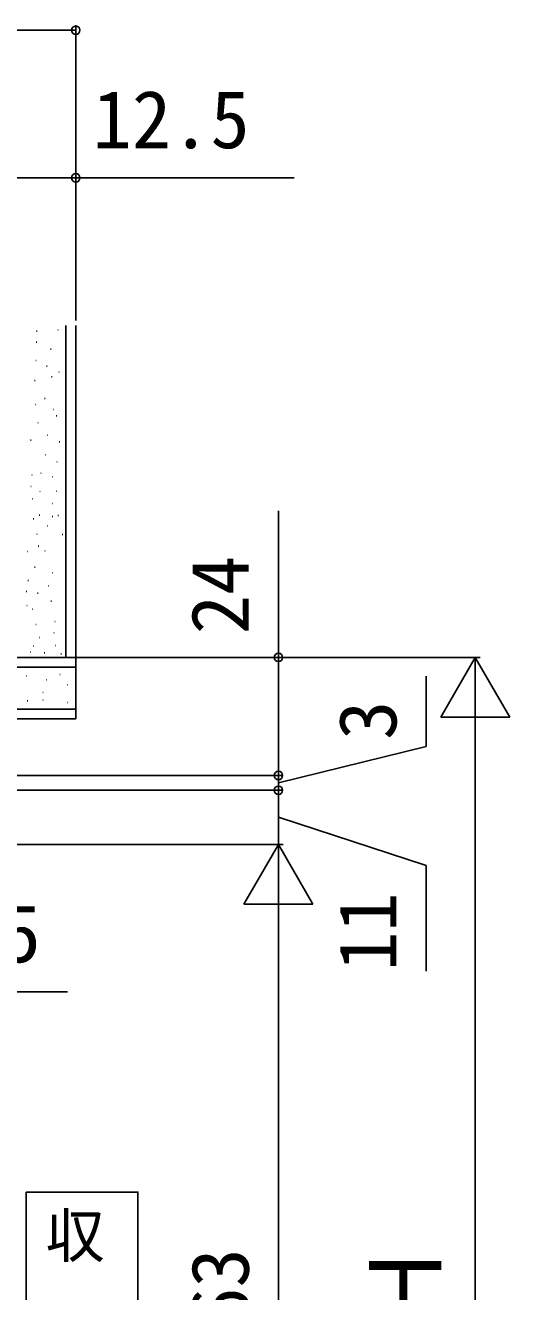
# Model space of a CAD drawing. Units: millimetres, scale not verified. Extents: x -700 to 700, y -1045 to 1039.
# Drawn here: x -126.2 to -27.8, y -169.5 to 87.9 of the extents above; entities that cross this region are included whole.
import ezdxf
from ezdxf.enums import TextEntityAlignment as Align

# ---------------------------------------------------------------- set-up
doc = ezdxf.new("R2010")
doc.units = ezdxf.units.MM
doc.header["$LTSCALE"] = 6
for name, color, linetype in [('0-2_USER1', 3, 'Continuous'), ('0-7_YKK_D', 6, 'Continuous'), ('0-9_YSS_K', 3, 'Continuous')]:
    doc.layers.add(name, color=color, linetype=linetype)
doc.styles.add('ＭＳ ゴシック', font='')
doc.styles.get('ＭＳ ゴシック').set_extended_font_data('MS Gothic')

msp = doc.modelspace()

# ---------------------------------------------------------------- linework, layer by layer
at = {"layer": '0-2_USER1'}
msp.add_lwpolyline([(-126.04, -149.27), (-103.356, -149.27), (-103.356, -236.905), (-126.04, -236.905)], close=True, dxfattribs=at)
at = {"layer": '0-7_YKK_D'}
for p, q in [((-116, 27.882), (-116, 87.882)), ((-246, 86.882), (-116, 86.882)), ((-116, 27.882), (-116, 57.882)), ((-155, -40.6), (-73.809, -40.6)), ((-155, -40.6), (-33.809, -40.6)), ((-34.809, -40.6), (-41.809, -52.724)), ((-34.809, -40.6), (-27.809, -52.724)), ((-34.809, -40.6), (-34.809, -64.849)), ((-41.809, -52.724), (-27.809, -52.724)), ((-34.809, -54.6), (-34.809, -281.6)), ((-74.809, -64.6), (-74.809, -61.2)), ((-157, -64.6), (-73.809, -64.6)), ((-157, -64.6), (-73.809, -64.6)), ((-74.809, -64.6), (-74.809, -67.6)), ((-74.809, -64.6), (-74.809, -67.6)), ((-190.207, -67.6), (-73.809, -67.6)), ((-190.207, -67.6), (-73.809, -67.6)), ((-74.809, -67.6), (-74.809, -71)), ((-74.809, -67.6), (-74.809, -78.6)), ((-189, -78.6), (-73.809, -78.6)), ((-189, -78.6), (-73.809, -78.6)), ((-74.809, -78.6), (-81.809, -90.724)), ((-74.809, -78.6), (-67.809, -90.724)), ((-74.809, -78.6), (-74.809, -102.849)), ((-81.809, -90.724), (-67.809, -90.724)), ((-74.809, -92.6), (-74.809, -257.5)), ((-155.5, -108.6), (-117.7, -108.6))]:
    msp.add_line(p, q, dxfattribs=at)
for points in [[(-128.5, 56.882), (-116, 56.882), (-71.6, 56.882)], [(-74.809, -64.6), (-74.809, -40.6), (-74.809, -10.836)], [(-74.809, -66.1), (-44.809, -58.683), (-44.809, -44.41)], [(-74.809, -73.1), (-44.809, -82.931), (-44.809, -104.386)]]:
    msp.add_lwpolyline(points, dxfattribs=at)
for centre in [(-116, 86.882), (-116, 56.882), (-74.809, -40.6), (-74.809, -64.6), (-74.809, -64.6), (-74.809, -67.6), (-74.809, -67.6)]:
    msp.add_circle(centre, 0.85, dxfattribs=at)
at = {"layer": '0-9_YSS_K'}
for p, q in [((-123.966, 25.747), (-123.866, 25.747)), ((-119.653, 25.998), (-119.553, 25.998)), ((-118, -40.6), (-118, 26.882)), ((-116, -40.6), (-116, 26.882)), ((-124.016, 23.491), (-123.916, 23.491)), ((-121.108, 22.037), (-121.008, 22.037)), ((-124.117, 19.731), (-124.017, 19.731)), ((-121.91, 18.578), (-121.81, 18.578)), ((-121.91, 18.578), (-121.81, 18.578)), ((-124.368, 15.655), (-124.268, 15.655)), ((-120.907, 16.457), (-120.807, 16.457)), ((-119.453, 17.409), (-119.353, 17.409)), ((-124.267, 10.792), (-124.167, 10.792)), ((-122.312, 11.995), (-122.212, 11.995)), ((-120.606, 9.789), (-120.506, 9.789)), ((-119.954, 8.536), (-119.854, 8.536)), ((-123.716, 7.082), (-123.616, 7.082)), ((-125.169, 3.552), (-125.069, 3.552)), ((-121.809, 4.605), (-121.709, 4.605)), ((-119.351, 3.201), (-119.251, 3.201)), ((-122.16, 0.544), (-122.06, 0.544)), ((-119.853, -0.86), (-119.753, -0.86)), ((-124.918, -3.467), (-124.818, -3.467)), ((-123.113, -3.166), (-123.013, -3.166)), ((-120.806, -3.868), (-120.706, -3.868)), ((-125.119, -5.873), (-125.019, -5.873)), ((-123.314, -6.876), (-123.214, -6.876)), ((-120.003, -6.826), (-119.903, -6.826)), ((-124.868, -8.38), (-124.768, -8.38)), ((-120.806, -9.282), (-120.706, -9.282)), ((-124.617, -12.46), (-124.517, -12.46)), ((-123.414, -11.689), (-123.314, -11.689)), ((-120.755, -11.959), (-120.655, -11.959)), ((-119.602, -11.739), (-119.502, -11.739)), ((-121.758, -13.864), (-121.658, -13.864)), ((-123.915, -15.568), (-123.815, -15.568)), ((-123.608, -17.975), (-123.508, -17.975)), ((-118.749, -15.618), (-118.649, -15.618)), ((-125.865, -19.078), (-125.765, -19.078)), ((-122.304, -18.927), (-122.204, -18.927)), ((-124.357, -22.256), (-124.257, -22.256)), ((-125.711, -24.963), (-125.611, -24.963)), ((-120.796, -23.409), (-120.696, -23.409)), ((-126.062, -27.169), (-125.962, -27.169)), ((-123.755, -27.52), (-123.655, -27.52)), ((-121.549, -26.066), (-121.449, -26.066)), ((-125.962, -30.027), (-125.862, -30.027)), ((-124.859, -30.779), (-124.759, -30.779)), ((-121.047, -29.175), (-120.947, -29.175)), ((-120.251, -33.286), (-120.151, -33.286)), ((-124.113, -33.887), (-124.013, -33.887)), ((-120.451, -35.592), (-120.351, -35.592)), ((-124.664, -38.299), (-124.564, -38.299)), ((-123.36, -36.544), (-123.26, -36.544)), ((-120.201, -38.199), (-120.101, -38.199)), ((-155.5, -40.6), (-116, -40.6)), ((-128.5, -40.6), (-116, -40.6)), ((-125.266, -39.552), (-125.166, -39.552)), ((-122.407, -39.653), (-122.307, -39.653)), ((-118.997, -39.903), (-118.897, -39.903)), ((-116, -53.1), (-116, -40.6)), ((-155.5, -42.6), (-116, -42.6)), ((-126.094, -44.363), (-125.994, -44.363)), ((-122.016, -45.143), (-121.916, -45.143)), ((-119.239, -44.103), (-119.139, -44.103)), ((-117.677, -46.184), (-117.577, -46.184)), ((-117.677, -46.184), (-117.577, -46.184)), ((-122.71, -47.746), (-122.61, -47.746)), ((-155.5, -51.1), (-116, -51.1)), ((-125.834, -49.394), (-125.734, -49.394)), ((-122.71, -49.307), (-122.61, -49.307)), ((-117.677, -49.74), (-117.577, -49.74)), ((-155.5, -53.1), (-116, -53.1))]:
    msp.add_line(p, q, dxfattribs=at)

# ---------------------------------------------------------------- texts
at = {"layer": '0-2_USER1', "style": 'ＭＳ ゴシック'}
msp.add_text('収', height=8.798, dxfattribs=at).set_placement((-122.118, -165.211), align=Align.BOTTOM_LEFT)
at = {"layer": '0-7_YKK_D', "style": 'ＭＳ ゴシック'}
for s, p in [('12.5', (-112.555, 59.382)), ('0.5', (-147.018, -106.1))]:
    msp.add_text(s, height=11.73, dxfattribs=at).set_placement(p, align=Align.BOTTOM_LEFT)
for s, height, p in [('24', 11.73, (-77.309, -35.882)), ('3', 11.73, (-47.309, -57.365)), ('11', 11.73, (-47.309, -104.34)), ('DH＝H－63', 11.73, (-77.309, -232.595)), ('Ｈ', 14.66, (-37.309, -179.236))]:
    msp.add_text(s, height=height, rotation=90, dxfattribs=at).set_placement(p, align=Align.BOTTOM_LEFT)

doc.saveas('drawing.dxf')
